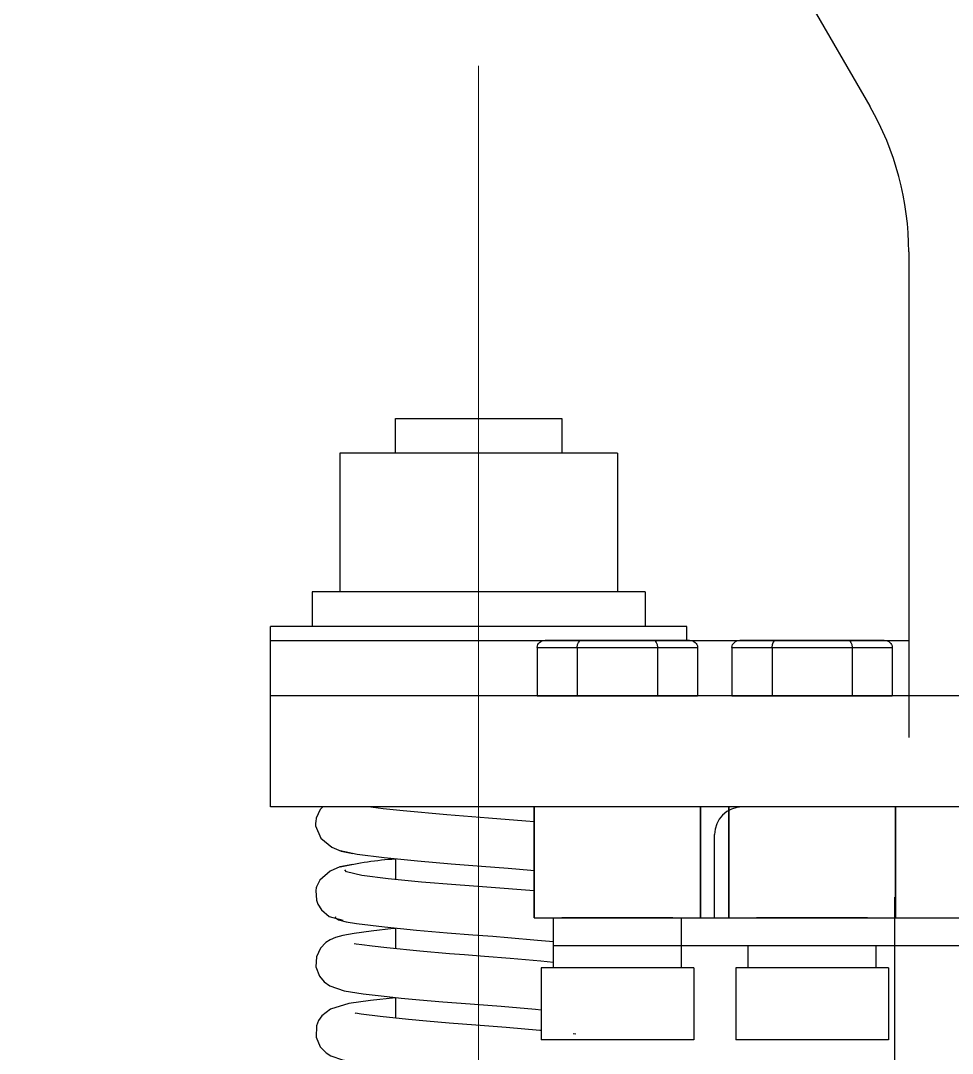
# Model space of a CAD drawing. Header units: inches. Extents: x 10149 to 11899, y 21917 to 23140.
# Drawn here: x 11823.115 to 11824.726, y 22444.647 to 22446.433 of the extents above; entities that cross this region are included whole.
import ezdxf

# ---------------------------------------------------------------- set-up
doc = ezdxf.new("R2010")
doc.units = ezdxf.units.IN
doc.header["$MEASUREMENT"] = 0
doc.linetypes.add('CENTER', pattern=[50.8, 31.75, -6.35, 6.35, -6.35])
doc.layers.add('02___PRT_ALL_AXES', color=7, linetype='Continuous')
for name, color, linetype, lineweight in [('19 Pipe Process', 30, 'Continuous', 30), ('61 Revision Cloud', 1, 'Continuous', 9), ('中心线', 1, 'CENTER', 9), ('粗线', 7, 'Continuous', 30)]:
    doc.layers.add(name, color=color, linetype=linetype, lineweight=lineweight)

# ---------------------------------------------------------------- blocks, each defined once
blk = doc.blocks.new('A$C27857EA5')
at = {"layer": '02___PRT_ALL_AXES', "color": 7, "linetype": 'Continuous'}
for p, q in [((-454.5, 618.348), (-454.5, 583.348)), ((-500.5, 590.348), (-454.5, 590.348)), ((499.5, 586.348), (-500.5, 586.348)), ((478.5, 578.348), (-500.5, 578.348))]:
    blk.add_line(p, q, dxfattribs=at)
blk.add_arc((-475.5, 618.348), 21, 0, 30, dxfattribs=at)
at = {"layer": '中心线', "ltscale": 60}
blk.add_line((-485.5, 631.777), (-485.5, 453.565), dxfattribs=at)
at = {"layer": '中心线'}
blk.add_line((-485.5, 631.777), (-485.5, 453.565), dxfattribs=at)
at = {"layer": '粗线'}
for p, q in [((-800.5, 1223.265), (-457.313, 628.848)), ((-481.274, 586.348), (-469.726, 586.348)), ((-481.274, 586.348), (-469.726, 586.348)), ((-467.243, 586.348), (-455.696, 586.348)), ((-467.243, 586.348), (-455.696, 586.348)), ((-455.5, 498.348), (-455.5, 571.848)), ((-455.5, 488.348), (-455.5, 571.848)), ((-480.1, 570.348), (-121.156, 570.348)), ((-480.1, 568.348), (-121.156, 568.348))]:
    blk.add_line(p, q, dxfattribs=at)
at = {"layer": '粗线', "linetype": 'Continuous'}
for p, q in [((-491.5, 603.848), (-491.5, 606.348)), ((-491.5, 606.348), (-479.5, 606.348)), ((-491.5, 603.848), (-491.5, 606.348)), ((-491.5, 606.348), (-479.5, 606.348)), ((-479.5, 606.348), (-479.5, 603.848)), ((-479.5, 606.348), (-479.5, 603.848)), ((-475.5, 603.848), (-495.5, 603.848)), ((-495.5, 603.848), (-495.5, 593.848)), ((-475.5, 603.848), (-495.5, 603.848)), ((-495.5, 603.848), (-495.5, 593.848)), ((-475.5, 603.848), (-475.5, 593.848)), ((-475.5, 603.848), (-475.5, 593.848)), ((-473.5, 593.848), (-497.5, 593.848)), ((-497.5, 593.848), (-497.5, 591.348)), ((-473.5, 593.848), (-497.5, 593.848)), ((-497.5, 593.848), (-497.5, 591.348)), ((-473.5, 593.848), (-473.5, 591.348)), ((-473.5, 593.848), (-473.5, 591.348)), ((-500.5, 578.348), (-500.5, 591.348)), ((-470.5, 591.348), (-500.5, 591.348)), ((-470.5, 591.348), (-500.5, 591.348)), ((-470.5, 590.348), (-470.5, 591.348)), ((-470.5, 590.348), (-470.5, 591.348)), ((-478.098, 590.348), (-480.696, 590.348)), ((-478.098, 590.348), (-480.696, 590.348)), ((-472.902, 590.348), (-478.098, 590.348)), ((-472.902, 590.348), (-478.098, 590.348)), ((-470.304, 590.348), (-472.902, 590.348)), ((-470.304, 590.348), (-472.902, 590.348)), ((-464.067, 590.348), (-466.665, 590.348)), ((-464.067, 590.348), (-466.665, 590.348)), ((-458.871, 590.348), (-464.067, 590.348)), ((-458.871, 590.348), (-464.067, 590.348)), ((-456.273, 590.348), (-458.871, 590.348)), ((-456.273, 590.348), (-458.871, 590.348)), ((-481.274, 589.848), (-478.387, 589.848)), ((-481.274, 589.848), (-481.274, 586.348)), ((-481.274, 589.848), (-478.387, 589.848)), ((-481.274, 589.848), (-481.274, 586.348)), ((-478.387, 589.848), (-472.613, 589.848)), ((-478.387, 589.848), (-478.387, 586.348)), ((-478.387, 589.848), (-472.613, 589.848)), ((-478.387, 589.848), (-478.387, 586.348)), ((-472.613, 589.848), (-469.726, 589.848)), ((-472.613, 589.848), (-472.613, 586.348)), ((-472.613, 589.848), (-469.726, 589.848)), ((-472.613, 589.848), (-472.613, 586.348)), ((-469.726, 589.848), (-469.726, 586.348)), ((-469.726, 589.848), (-469.726, 586.348)), ((-467.243, 589.848), (-464.356, 589.848)), ((-467.243, 589.848), (-467.243, 586.348)), ((-467.243, 589.848), (-464.356, 589.848)), ((-467.243, 589.848), (-467.243, 586.348)), ((-464.356, 589.848), (-458.582, 589.848)), ((-464.356, 589.848), (-464.356, 586.348)), ((-464.356, 589.848), (-458.582, 589.848)), ((-464.356, 589.848), (-464.356, 586.348)), ((-458.582, 589.848), (-455.696, 589.848)), ((-458.582, 589.848), (-458.582, 586.348)), ((-458.582, 589.848), (-455.696, 589.848)), ((-458.582, 589.848), (-458.582, 586.348)), ((-455.696, 589.848), (-455.696, 586.348)), ((-455.696, 589.848), (-455.696, 586.348)), ((-481.5, 570.348), (-481.5, 578.348)), ((-481.5, 578.348), (-481.5, 570.348)), ((-481.5, 578.348), (-481.5, 578.348)), ((-479.5, 578.348), (-481.5, 578.348)), ((-481.5, 570.348), (-481.5, 578.348)), ((-481.5, 578.348), (-481.5, 570.348)), ((-481.5, 578.348), (-481.5, 578.348)), ((-479.5, 578.348), (-481.5, 578.348)), ((-471.5, 578.348), (-479.5, 578.348)), ((-471.5, 578.348), (-479.5, 578.348)), ((-469.5, 578.348), (-471.5, 578.348)), ((-469.5, 578.348), (-471.5, 578.348)), ((-469.5, 578.348), (-469.5, 570.348)), ((-469.5, 578.348), (-469.5, 578.348)), ((-469.5, 570.348), (-469.5, 578.348)), ((-469.5, 578.348), (-469.5, 570.348)), ((-469.5, 578.348), (-469.5, 578.348)), ((-469.5, 570.348), (-469.5, 578.348)), ((-467.469, 570.348), (-467.469, 578.348)), ((-467.469, 578.348), (-467.469, 570.348)), ((-467.469, 578.348), (-467.469, 578.348)), ((-465.469, 578.348), (-467.469, 578.348)), ((-467.469, 570.348), (-467.469, 578.348)), ((-467.469, 578.348), (-467.469, 570.348)), ((-467.469, 578.348), (-467.469, 578.348)), ((-465.469, 578.348), (-467.469, 578.348)), ((-457.469, 578.348), (-465.469, 578.348)), ((-457.469, 578.348), (-465.469, 578.348)), ((-455.469, 578.348), (-457.469, 578.348)), ((-455.469, 578.348), (-457.469, 578.348)), ((-455.469, 578.348), (-457.469, 578.348)), ((-455.469, 578.348), (-457.469, 578.348)), ((-455.469, 578.348), (-455.469, 578.348)), ((-455.469, 578.348), (-455.469, 570.348)), ((-455.469, 578.348), (-455.469, 578.348)), ((-455.469, 570.348), (-455.469, 578.348)), ((-455.469, 578.348), (-455.469, 578.348)), ((-455.469, 578.348), (-455.469, 570.348)), ((-455.469, 578.348), (-455.469, 578.348)), ((-455.469, 570.348), (-455.469, 578.348)), ((-468.5, 570.348), (-468.5, 576.348)), ((-468.5, 570.348), (-468.5, 576.348)), ((-491.5, 574.616), (-491.5, 573.122)), ((-491.5, 574.616), (-491.5, 573.122)), ((-481.5, 570.348), (-481.5, 570.348)), ((-481.5, 570.348), (-479.5, 570.348)), ((-481.5, 570.348), (-481.5, 570.348)), ((-481.5, 570.348), (-479.5, 570.348)), ((-480.1, 566.748), (-480.1, 570.348)), ((-480.1, 566.748), (-480.1, 570.348)), ((-471.5, 570.348), (-479.5, 570.348)), ((-471.5, 570.348), (-479.5, 570.348)), ((-471.5, 570.348), (-469.5, 570.348)), ((-471.5, 570.348), (-469.5, 570.348)), ((-470.9, 570.348), (-470.9, 566.748)), ((-470.9, 570.348), (-470.9, 566.748)), ((-469.5, 570.348), (-469.5, 570.348)), ((-469.5, 570.348), (-469.5, 570.348)), ((-467.469, 570.348), (-467.469, 570.348)), ((-467.469, 570.348), (-465.469, 570.348)), ((-467.469, 570.348), (-467.469, 570.348)), ((-467.469, 570.348), (-465.469, 570.348)), ((-457.469, 570.348), (-465.469, 570.348)), ((-457.469, 570.348), (-465.469, 570.348)), ((-457.469, 570.348), (-455.469, 570.348)), ((-457.469, 570.348), (-455.469, 570.348)), ((-457.469, 570.348), (-455.469, 570.348)), ((-457.469, 570.348), (-455.469, 570.348)), ((-455.469, 570.348), (-455.469, 570.348)), ((-455.469, 570.348), (-455.469, 570.348)), ((-455.469, 570.348), (-455.469, 570.348)), ((-455.469, 570.348), (-455.469, 570.348)), ((-491.5, 569.616), (-491.5, 568.121)), ((-491.5, 569.616), (-491.5, 568.121)), ((-466.069, 566.748), (-466.069, 568.348)), ((-466.069, 566.748), (-466.069, 568.348)), ((-456.869, 568.348), (-456.869, 566.748)), ((-456.869, 568.348), (-456.869, 566.748)), ((-481, 566.748), (-481, 561.548)), ((-470, 566.748), (-481, 566.748)), ((-481, 566.748), (-481, 561.548)), ((-470, 566.748), (-481, 566.748)), ((-470, 566.748), (-470, 561.548)), ((-470, 566.748), (-470, 561.548)), ((-466.969, 566.748), (-466.969, 561.548)), ((-455.969, 566.748), (-466.969, 566.748)), ((-466.969, 566.748), (-466.969, 561.548)), ((-455.969, 566.748), (-466.969, 566.748)), ((-455.969, 566.748), (-455.969, 561.548)), ((-455.969, 566.748), (-455.969, 561.548)), ((-491.5, 564.612), (-491.5, 563.122)), ((-491.5, 564.612), (-491.5, 563.122)), ((-470, 561.548), (-481, 561.548)), ((-470, 561.548), (-481, 561.548)), ((-455.969, 561.548), (-466.969, 561.548)), ((-455.969, 561.548), (-466.969, 561.548))]:
    blk.add_line(p, q, dxfattribs=at)
at = {"layer": '粗线', "linetype": 'Continuous', "flags": 128}
for points in [[(-496.714, 578.348), (-496.907, 578.16), (-497.197, 577.532), (-497.239, 577.295), (-497.248, 577.171), (-497.25, 577.135), (-497.245, 576.98), (-496.868, 576.1), (-496.066, 575.437), (-495.394, 575.15), (-494.553, 574.994)], [(-496.714, 578.348), (-496.907, 578.16), (-497.197, 577.532), (-497.239, 577.295), (-497.248, 577.171), (-497.25, 577.135), (-497.245, 576.98), (-496.868, 576.1), (-496.066, 575.437), (-495.394, 575.15), (-494.553, 574.994)], [(-481.5, 577.272), (-482.097, 577.327), (-484.788, 577.545), (-487.783, 577.774), (-490.948, 578.061), (-492.386, 578.215), (-493.47, 578.348)], [(-481.5, 577.272), (-482.097, 577.327), (-484.788, 577.545), (-487.783, 577.774), (-490.948, 578.061), (-492.386, 578.215), (-493.47, 578.348)], [(-495.485, 575.193), (-494.254, 574.933), (-492.302, 574.696), (-489.912, 574.458), (-487.479, 574.249), (-485.293, 574.083), (-483.376, 573.935), (-481.747, 573.796), (-481.5, 573.773)], [(-495.485, 575.193), (-494.254, 574.933), (-492.302, 574.696), (-489.912, 574.458), (-487.479, 574.249), (-485.293, 574.083), (-483.376, 573.935), (-481.747, 573.796), (-481.5, 573.773)], [(-494.553, 574.202), (-495.489, 574.025), (-496.193, 573.724), (-496.946, 573.072), (-497.18, 572.596), (-497.202, 572.512), (-497.236, 572.325), (-497.188, 571.628), (-497.081, 571.335), (-496.82, 570.926), (-496.257, 570.459), (-495.285, 570.177)], [(-494.553, 574.202), (-495.489, 574.025), (-496.193, 573.724), (-496.946, 573.072), (-497.18, 572.596), (-497.202, 572.512), (-497.236, 572.325), (-497.188, 571.628), (-497.081, 571.335), (-496.82, 570.926), (-496.257, 570.459), (-495.285, 570.177)], [(-481.5, 572.287), (-484.9, 572.554), (-487.134, 572.722), (-489.61, 572.933), (-492.017, 573.173), (-493.919, 573.41), (-495.016, 573.666), (-495.136, 573.807)], [(-481.5, 572.287), (-484.9, 572.554), (-487.134, 572.722), (-489.61, 572.933), (-492.017, 573.173), (-493.919, 573.41), (-495.016, 573.666), (-495.136, 573.807)], [(-495.801, 570.413), (-495.833, 570.379), (-495.601, 570.213), (-495.054, 570.064), (-494.289, 569.937), (-492.286, 569.694), (-489.973, 569.464), (-487.768, 569.273), (-485.918, 569.129), (-484.479, 569.022), (-483.405, 568.938), (-481.262, 568.752), (-480.1, 568.635)], [(-495.801, 570.413), (-495.833, 570.379), (-495.601, 570.213), (-495.054, 570.064), (-494.289, 569.937), (-492.286, 569.694), (-489.973, 569.464), (-487.768, 569.273), (-485.918, 569.129), (-484.479, 569.022), (-483.405, 568.938), (-481.262, 568.752), (-480.1, 568.635)], [(-491.5, 569.584), (-491.632, 569.571), (-493.242, 569.392), (-494.464, 569.229), (-495.278, 569.08), (-495.823, 568.927), (-496.192, 568.77), (-496.505, 568.572), (-496.901, 568.167), (-497.193, 567.549), (-497.228, 566.818), (-496.977, 566.144), (-496.636, 565.737), (-496.221, 565.449), (-495.189, 565.101), (-493.821, 564.877), (-492.087, 564.673), (-491.075, 564.569), (-489.762, 564.444), (-488.087, 564.299), (-486.1, 564.142), (-483.866, 563.975), (-481.39, 563.764), (-481, 563.725)], [(-491.5, 569.584), (-491.632, 569.571), (-493.242, 569.392), (-494.464, 569.229), (-495.278, 569.08), (-495.823, 568.927), (-496.192, 568.77), (-496.505, 568.572), (-496.901, 568.167), (-497.193, 567.549), (-497.228, 566.818), (-496.977, 566.144), (-496.636, 565.737), (-496.221, 565.449), (-495.189, 565.101), (-493.821, 564.877), (-492.087, 564.673), (-491.075, 564.569), (-489.762, 564.444), (-488.087, 564.299), (-486.1, 564.142), (-483.866, 563.975), (-481.39, 563.764), (-481, 563.725)], [(-480.1, 567.141), (-481.027, 567.233), (-483.232, 567.424), (-485.082, 567.568), (-486.521, 567.674), (-487.595, 567.759), (-489.738, 567.945), (-492.105, 568.182), (-493.174, 568.307), (-493.909, 568.402), (-494.312, 568.463), (-494.469, 568.484), (-494.464, 568.474)], [(-480.1, 567.141), (-481.027, 567.233), (-483.232, 567.424), (-485.082, 567.568), (-486.521, 567.674), (-487.595, 567.759), (-489.738, 567.945), (-492.105, 568.182), (-493.174, 568.307), (-493.909, 568.402), (-494.312, 568.463), (-494.469, 568.484), (-494.464, 568.474)], [(-491.5, 564.582), (-493.296, 564.387), (-494.857, 564.168), (-496.181, 563.761), (-496.79, 563.296), (-497.029, 562.961), (-497.191, 562.556), (-497.214, 561.74), (-496.919, 561.057), (-496.493, 560.617), (-496.157, 560.412), (-495.32, 560.127), (-493.917, 559.891), (-492.782, 559.752), (-491.127, 559.576), (-488.903, 559.369), (-486.212, 559.151), (-483.217, 558.922), (-480.052, 558.635), (-478.614, 558.482), (-477.404, 558.333), (-476.487, 558.19), (-475.89, 558.025)], [(-491.5, 564.582), (-493.296, 564.387), (-494.857, 564.168), (-496.181, 563.761), (-496.79, 563.296), (-497.029, 562.961), (-497.191, 562.556), (-497.214, 561.74), (-496.919, 561.057), (-496.493, 560.617), (-496.157, 560.412), (-495.32, 560.127), (-493.917, 559.891), (-492.782, 559.752), (-491.127, 559.576), (-488.903, 559.369), (-486.212, 559.151), (-483.217, 558.922), (-480.052, 558.635), (-478.614, 558.482), (-477.404, 558.333), (-476.487, 558.19), (-475.89, 558.025)], [(-481, 562.23), (-481.088, 562.239), (-483.521, 562.447), (-485.707, 562.613), (-487.624, 562.761), (-489.253, 562.9), (-490.55, 563.022), (-492.603, 563.239), (-493.97, 563.413), (-494.377, 563.48), (-494.395, 563.461)], [(-481, 562.23), (-481.088, 562.239), (-483.521, 562.447), (-485.707, 562.613), (-487.624, 562.761), (-489.253, 562.9), (-490.55, 563.022), (-492.603, 563.239), (-493.97, 563.413), (-494.377, 563.48), (-494.395, 563.461)], [(-478.5, 561.977), (-478.698, 562.001)], [(-478.5, 561.977), (-478.698, 562.001)]]:
    blk.add_lwpolyline(points, dxfattribs=at)
at = {"layer": '粗线', "linetype": 'Continuous'}
for centre, radius, start, end in [((-466.5, 576.348), 2, 90, 180), ((-466.5, 576.348), 2, 90, 180), ((-489.756, 548.613), 26.029, 93.84267, 102.71606), ((-489.756, 548.613), 26.029, 93.84267, 102.71606)]:
    blk.add_arc(centre, radius, start, end, dxfattribs=at)
at = {"layer": '粗线', "linetype": 'Continuous', "extrusion": (1.11022e-16, 0, -1)}
for centre in [(-480.696, 589.848), (-480.696, 589.848), (-466.665, 589.848), (-466.665, 589.848)]:
    blk.add_ellipse(centre, major_axis=(-0.577, 0), ratio=0.866025, start_param=0, end_param=1.570796, dxfattribs=at)
at = {"layer": '粗线', "linetype": 'Continuous', "extrusion": (0, 0, -1)}
for centre, start_param, end_param in [((-478.098, 589.848), 4.712389, 6.283185), ((-478.098, 589.848), 4.712389, 6.283185), ((-472.902, 589.848), 0, 1.570796), ((-472.902, 589.848), 0, 1.570796), ((-464.067, 589.848), 4.712389, 6.283185), ((-464.067, 589.848), 4.712389, 6.283185), ((-458.871, 589.848), 0, 1.570796), ((-458.871, 589.848), 0, 1.570796)]:
    blk.add_ellipse(centre, major_axis=(0, 0.5), ratio=0.57735, start_param=start_param, end_param=end_param, dxfattribs=at)
at = {"layer": '粗线', "linetype": 'Continuous', "extrusion": (5.55112e-17, 0, -1)}
for centre in [(-470.304, 589.848), (-470.304, 589.848), (-456.273, 589.848), (-456.273, 589.848)]:
    blk.add_ellipse(centre, major_axis=(0.577, 0), ratio=0.866025, start_param=4.712389, end_param=6.283185, dxfattribs=at)

msp = doc.modelspace()

# ---------------------------------------------------------------- linework, layer by layer
at = {"layer": '19 Pipe Process'}
msp.add_open_spline([(11835.7483, 22429.1927), (11832.51, 22424.1895), (11813.7493, 22395.2039), (11801.9211, 22417.6634), (11809.1746, 22484.3737), (11791.7295, 22484.1763), (11781.9907, 22484.0661)], degree=3, knots=[46.551714, 46.551714, 46.551714, 46.551714, 56.001857, 101.299771, 133.805603, 174.885302, 174.885302, 174.885302, 174.885302], dxfattribs=at)

# ---------------------------------------------------------------- block references
at = {"layer": '61 Revision Cloud', "xscale": 0.024, "yscale": 0.024, "zscale": 0.024}
msp.add_blockref('A$C27857EA5', (11835.559, 22431.1927), dxfattribs=at)

doc.saveas('drawing.dxf')
